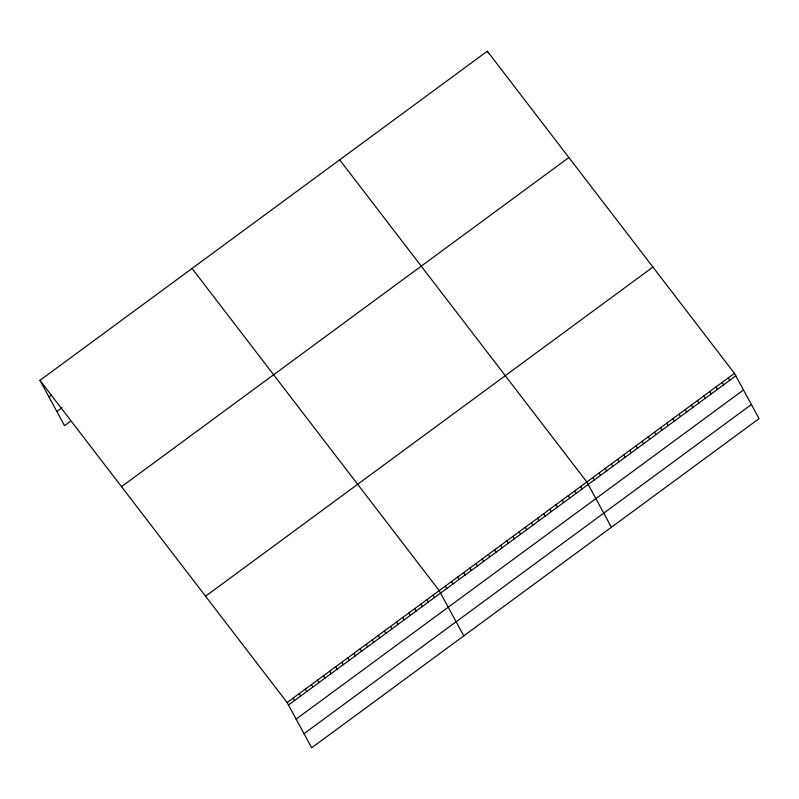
<?xml version="1.0" encoding="UTF-8"?>
<svg xmlns="http://www.w3.org/2000/svg" width="799" height="799" viewBox="0 0 799 799"><rect width="100%" height="100%" fill="white"/><g stroke="black" fill="none" stroke-linecap="round" stroke-linejoin="round"><path stroke-width="1.2" d="M39.95 380.364L487.32 51.206L734.471 373.373L759.05 418.636L311.68 747.794L287.111 702.531L39.95 380.364L64.529 425.627L70.612 421.153M48.959 396.963L51.575 395.046M56.859 411.505L62.072 407.67M121.508 486.681L568.878 157.523M205.543 596.214L652.913 267.056M287.111 702.531L734.471 373.373M288.449 705.008L735.819 375.86M296.119 719.13L743.489 389.972M304.019 733.672L751.39 404.524M339.685 159.83L586.846 481.997L611.415 527.26M192.06 268.444L439.21 590.621L463.79 635.884M728.318 377.897L729.667 380.384M722.176 382.431L723.514 384.908M716.024 386.956L717.372 389.433M709.872 391.48L711.22 393.957M703.719 396.004L705.068 398.491M697.567 400.529L698.915 403.016M691.415 405.053L692.763 407.54M685.262 409.577L686.611 412.064M487.32 51.206L488.219 52.864M679.11 414.112L680.458 416.589M672.958 418.636L674.306 421.113M666.805 423.16L668.154 425.637M660.653 427.685L662.001 430.172M654.511 432.209L655.859 434.696M648.359 436.733L649.707 439.22M642.206 441.268L643.555 443.745M636.054 445.792L637.402 448.269M629.902 450.316L631.25 452.793M623.749 454.841L625.098 457.328M617.597 459.365L618.945 461.852M611.445 463.889L612.793 466.376M605.292 468.414L606.641 470.901M599.14 472.948L600.488 475.425M592.998 477.472L594.346 479.949M580.693 486.521L582.042 489.008M574.541 491.045L575.889 493.532M568.389 495.57L569.737 498.057M562.236 500.104L563.585 502.581M556.084 504.628L557.432 507.105M549.932 509.153L551.28 511.63M543.779 513.677L545.128 516.164M537.627 518.201L538.975 520.688M531.485 522.726L532.833 525.213M525.333 527.25L526.681 529.737M519.18 531.784L520.529 534.261M513.028 536.309L514.376 538.786M506.876 540.833L508.224 543.31M500.723 545.357L502.072 547.844M494.571 549.882L495.919 552.369M488.419 554.406L489.767 556.893M482.266 558.94L483.615 561.417M476.114 563.465L477.462 565.942M469.972 567.989L471.32 570.466M463.82 572.513L465.168 575M457.667 577.038L459.016 579.525M451.515 581.562L452.863 584.049M445.363 586.086L446.711 588.573M433.128 595.095L434.476 597.572M427.046 599.57L428.394 602.056M420.963 604.044L422.301 606.531M414.871 608.518L416.219 611.005M408.788 613.003L410.137 615.48M402.706 617.477L404.054 619.954M396.624 621.952L397.972 624.438M390.541 626.426L391.89 628.913M384.449 630.91L385.797 633.387M378.366 635.385L379.715 637.862M372.284 639.859L373.632 642.336M366.202 644.334L367.55 646.82M360.119 648.808L361.468 651.295M354.037 653.292L355.375 655.769M347.945 657.767L349.293 660.244M341.862 662.241L343.21 664.728M335.78 666.716L337.128 669.202M329.697 671.19L331.046 673.677M323.615 675.674L324.963 678.151M317.523 680.149L318.871 682.626M311.44 684.623L312.789 687.11M305.358 689.098L306.706 691.584M299.275 693.572L300.624 696.059M293.193 698.056L294.541 700.533"/></g></svg>
